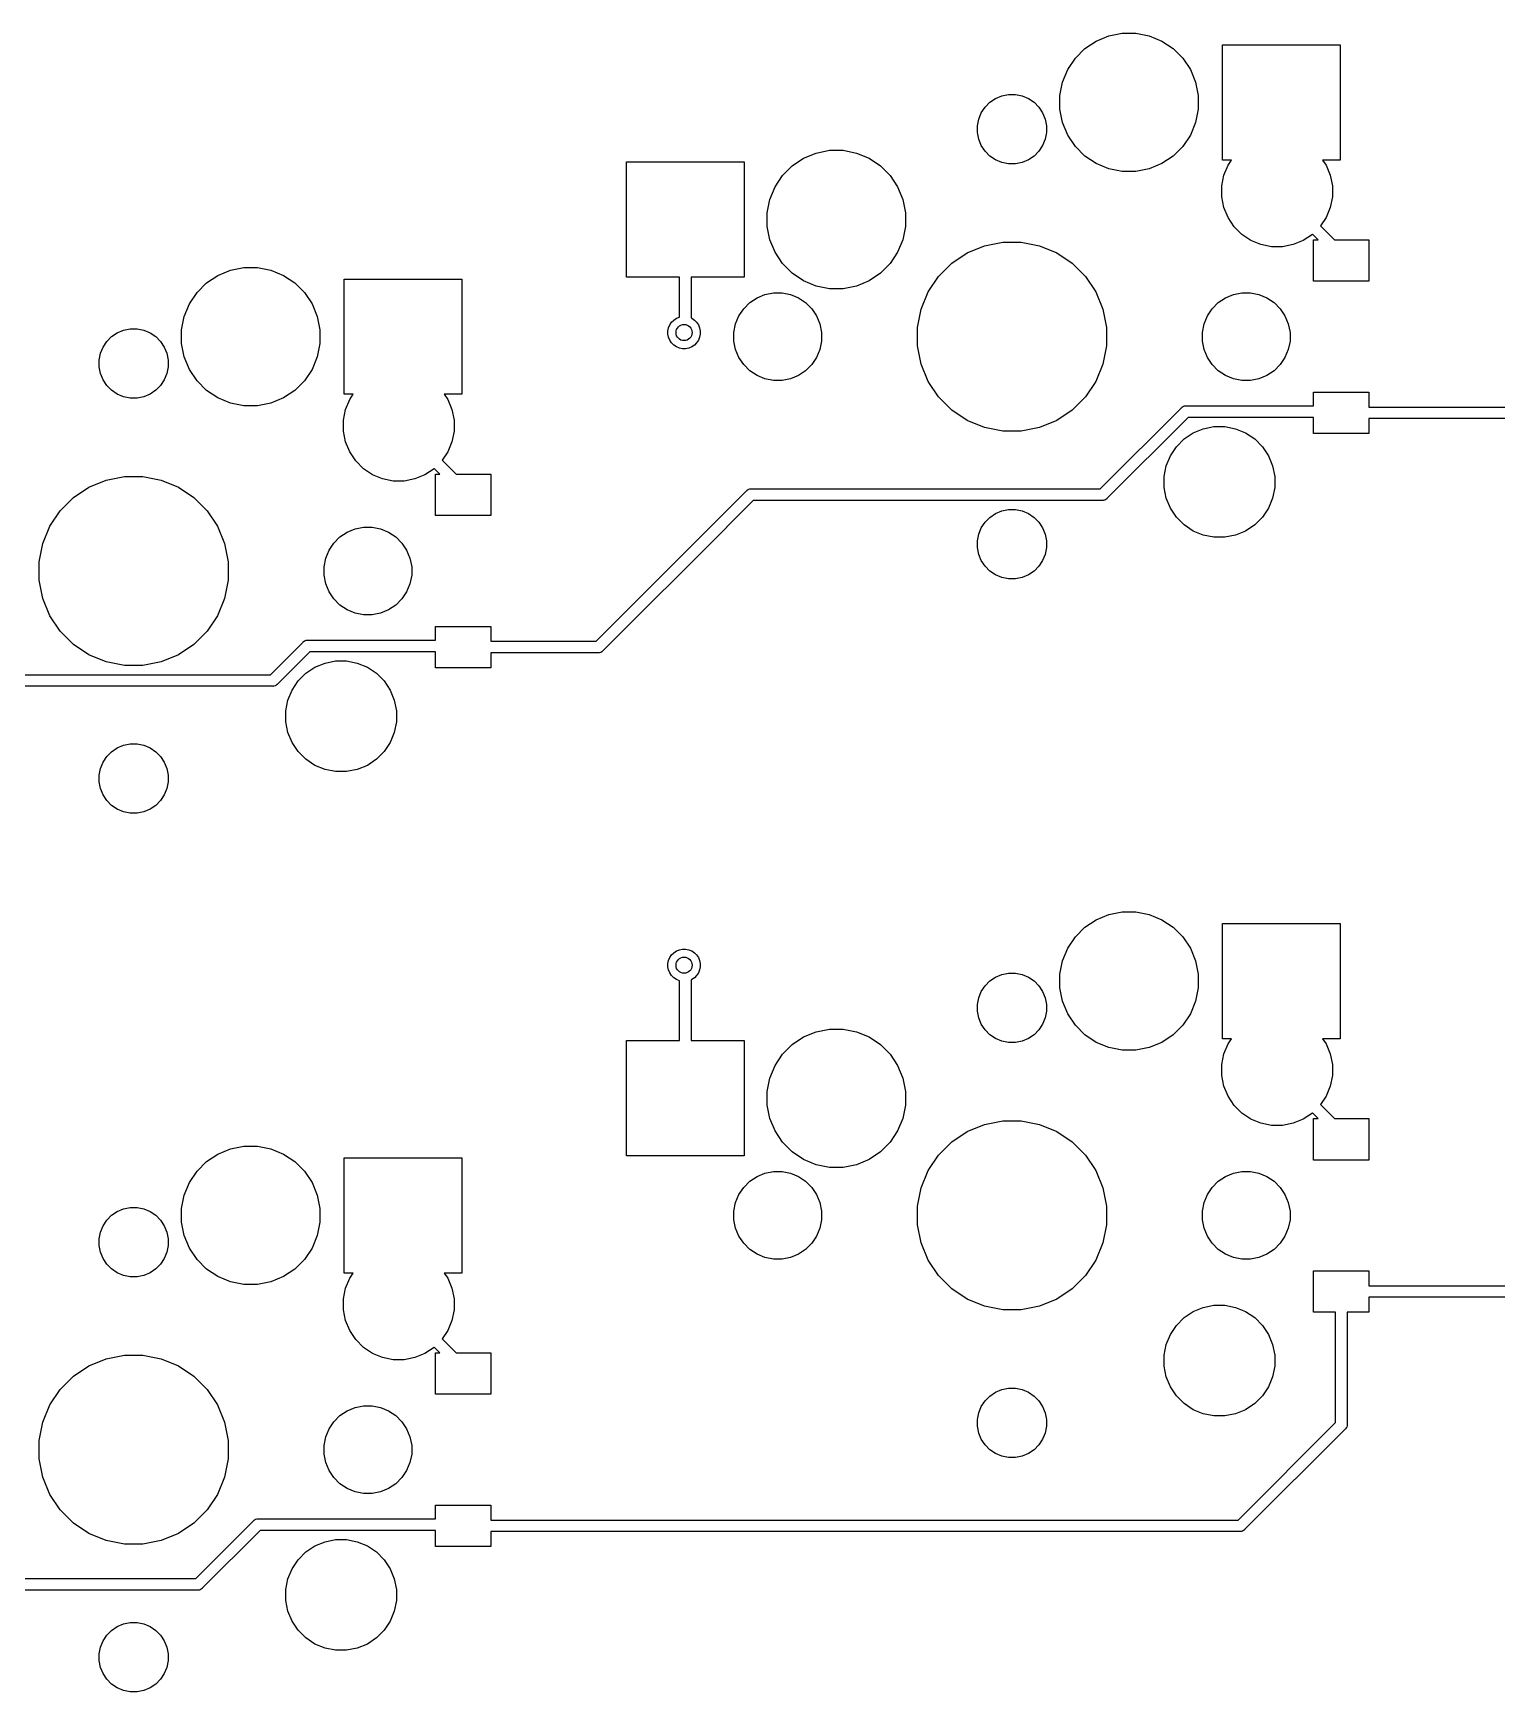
# Model space of a CAD drawing. Extents: x 70 to 347, y -163 to -55.
# Drawn here: x 235.12 to 266.86, y -152.65 to -116.69 of the extents above; entities that cross this region are included whole.
import ezdxf

# ---------------------------------------------------------------- set-up
doc = ezdxf.new("R2010")
doc.units = 0
doc.layers.add('BLACK', color=7, linetype='CONTINUOUS')

msp = doc.modelspace()

# ---------------------------------------------------------------- linework, layer by layer
at = {"layer": 'BLACK', "linetype": 'CONTINUOUS'}
for p, q in [((257.93, -117.021), (258.176, -116.857)), ((258.176, -116.857), (258.449, -116.744)), ((258.449, -116.744), (258.739, -116.686)), ((258.739, -116.686), (259.034, -116.686)), ((259.034, -116.686), (259.324, -116.744)), ((259.324, -116.744), (259.597, -116.857)), ((259.597, -116.857), (259.843, -117.021)), ((257.721, -117.23), (257.93, -117.021)), ((259.843, -117.021), (260.052, -117.23)), ((260.914, -119.436), (260.914, -116.936)), ((260.914, -116.936), (263.464, -116.936)), ((263.464, -116.936), (263.464, -119.436)), ((257.444, -117.749), (257.557, -117.476)), ((257.557, -117.476), (257.721, -117.23)), ((260.052, -117.23), (260.216, -117.476)), ((260.216, -117.476), (260.329, -117.749)), ((257.387, -118.038), (257.444, -117.749)), ((260.329, -117.749), (260.387, -118.038)), ((255.682, -118.411), (255.764, -118.288)), ((255.764, -118.288), (255.868, -118.184)), ((255.868, -118.184), (255.991, -118.102)), ((255.991, -118.102), (256.128, -118.045)), ((256.128, -118.045), (256.273, -118.016)), ((256.273, -118.016), (256.42, -118.016)), ((256.42, -118.016), (256.565, -118.045)), ((256.565, -118.045), (256.702, -118.102)), ((256.702, -118.102), (256.825, -118.184)), ((256.825, -118.184), (256.929, -118.288)), ((256.929, -118.288), (257.011, -118.411)), ((257.387, -118.334), (257.387, -118.038)), ((260.387, -118.038), (260.387, -118.334)), ((255.597, -118.692), (255.625, -118.547)), ((255.625, -118.547), (255.682, -118.411)), ((257.011, -118.411), (257.068, -118.547)), ((257.068, -118.547), (257.097, -118.692)), ((257.444, -118.624), (257.387, -118.334)), ((257.557, -118.897), (257.444, -118.624)), ((260.329, -118.624), (260.216, -118.897)), ((260.387, -118.334), (260.329, -118.624)), ((255.597, -118.84), (255.597, -118.692)), ((255.625, -118.985), (255.597, -118.84)), ((255.682, -119.121), (255.625, -118.985)), ((257.068, -118.985), (257.011, -119.121)), ((257.097, -118.84), (257.068, -118.985)), ((257.097, -118.692), (257.097, -118.84)), ((257.721, -119.142), (257.557, -118.897)), ((260.216, -118.897), (260.052, -119.142)), ((251.826, -119.397), (252.099, -119.284)), ((252.099, -119.284), (252.389, -119.226)), ((252.389, -119.226), (252.684, -119.226)), ((252.684, -119.226), (252.974, -119.284)), ((252.974, -119.284), (253.247, -119.397)), ((255.764, -119.244), (255.682, -119.121)), ((255.868, -119.349), (255.764, -119.244)), ((255.991, -119.431), (255.868, -119.349)), ((256.825, -119.349), (256.702, -119.431)), ((256.929, -119.244), (256.825, -119.349)), ((257.011, -119.121), (256.929, -119.244)), ((257.93, -119.351), (257.721, -119.142)), ((258.176, -119.515), (257.93, -119.351)), ((259.843, -119.351), (259.597, -119.515)), ((260.052, -119.142), (259.843, -119.351)), ((247.987, -121.976), (247.987, -119.476)), ((247.987, -119.476), (250.537, -119.476)), ((250.537, -119.476), (250.537, -121.976)), ((251.371, -119.77), (251.58, -119.561)), ((251.58, -119.561), (251.826, -119.397)), ((253.247, -119.397), (253.493, -119.561)), ((253.493, -119.561), (253.702, -119.77)), ((256.128, -119.487), (255.991, -119.431)), ((256.273, -119.516), (256.128, -119.487)), ((256.42, -119.516), (256.273, -119.516)), ((256.565, -119.487), (256.42, -119.516)), ((256.702, -119.431), (256.565, -119.487)), ((258.449, -119.629), (258.176, -119.515)), ((258.739, -119.686), (258.449, -119.629)), ((259.034, -119.686), (258.739, -119.686)), ((259.324, -119.629), (259.034, -119.686)), ((259.597, -119.515), (259.324, -119.629)), ((261.108, -119.436), (260.914, -119.436)), ((260.943, -119.766), (261.033, -119.548)), ((261.033, -119.548), (261.108, -119.436)), ((263.464, -119.436), (263.085, -119.436)), ((263.085, -119.436), (263.16, -119.548)), ((263.16, -119.548), (263.25, -119.766)), ((251.094, -120.289), (251.207, -120.016)), ((251.207, -120.016), (251.371, -119.77)), ((253.702, -119.77), (253.866, -120.016)), ((253.866, -120.016), (253.979, -120.289)), ((260.897, -119.998), (260.943, -119.766)), ((260.897, -120.234), (260.897, -119.998)), ((263.25, -119.766), (263.297, -119.998)), ((263.297, -119.998), (263.297, -120.234)), ((251.037, -120.578), (251.094, -120.289)), ((253.979, -120.289), (254.037, -120.578)), ((260.943, -120.466), (260.897, -120.234)), ((263.297, -120.234), (263.25, -120.466)), ((251.037, -120.874), (251.037, -120.578)), ((254.037, -120.578), (254.037, -120.874)), ((261.033, -120.685), (260.943, -120.466)), ((261.164, -120.881), (261.033, -120.685)), ((263.16, -120.685), (263.04, -120.864)), ((263.25, -120.466), (263.16, -120.685)), ((251.094, -121.164), (251.037, -120.874)), ((251.207, -121.437), (251.094, -121.164)), ((253.979, -121.164), (253.866, -121.437)), ((254.037, -120.874), (253.979, -121.164)), ((261.332, -121.048), (261.164, -120.881)), ((261.528, -121.18), (261.332, -121.048)), ((261.747, -121.27), (261.528, -121.18)), ((262.665, -121.18), (262.447, -121.27)), ((262.862, -121.048), (262.665, -121.18)), ((262.866, -121.044), (262.862, -121.048)), ((262.989, -121.166), (262.866, -121.044)), ((262.89, -122.066), (262.89, -121.166)), ((262.89, -121.166), (262.989, -121.166)), ((263.04, -120.864), (263.342, -121.166)), ((263.342, -121.166), (264.09, -121.166)), ((264.09, -121.166), (264.09, -122.066)), ((251.371, -121.682), (251.207, -121.437)), ((253.866, -121.437), (253.702, -121.682)), ((255.04, -121.674), (255.376, -121.45)), ((255.376, -121.45), (255.749, -121.295)), ((255.749, -121.295), (256.145, -121.216)), ((256.145, -121.216), (256.549, -121.216)), ((256.549, -121.216), (256.945, -121.295)), ((256.945, -121.295), (257.318, -121.45)), ((257.318, -121.45), (257.653, -121.674)), ((261.978, -121.316), (261.747, -121.27)), ((262.215, -121.316), (261.978, -121.316)), ((262.447, -121.27), (262.215, -121.316)), ((239.126, -121.937), (239.399, -121.824)), ((239.399, -121.824), (239.689, -121.766)), ((239.689, -121.766), (239.984, -121.766)), ((239.984, -121.766), (240.274, -121.824)), ((240.274, -121.824), (240.547, -121.937)), ((251.58, -121.891), (251.371, -121.682)), ((251.826, -122.055), (251.58, -121.891)), ((253.493, -121.891), (253.247, -122.055)), ((253.702, -121.682), (253.493, -121.891)), ((254.754, -121.959), (255.04, -121.674)), ((257.653, -121.674), (257.939, -121.959)), ((238.671, -122.31), (238.88, -122.101)), ((238.88, -122.101), (239.126, -121.937)), ((240.547, -121.937), (240.793, -122.101)), ((240.793, -122.101), (241.002, -122.31)), ((241.864, -124.516), (241.864, -122.016)), ((241.864, -122.016), (244.414, -122.016)), ((244.414, -122.016), (244.414, -124.516)), ((249.137, -121.976), (247.987, -121.976)), ((249.137, -122.84), (249.137, -121.976)), ((250.537, -121.976), (249.387, -121.976)), ((249.387, -121.976), (249.387, -122.861)), ((252.099, -122.169), (251.826, -122.055)), ((252.389, -122.226), (252.099, -122.169)), ((252.684, -122.226), (252.389, -122.226)), ((252.974, -122.169), (252.684, -122.226)), ((253.247, -122.055), (252.974, -122.169)), ((254.53, -122.295), (254.754, -121.959)), ((257.939, -121.959), (258.163, -122.295)), ((264.09, -122.066), (262.89, -122.066)), ((238.394, -122.829), (238.507, -122.556)), ((238.507, -122.556), (238.671, -122.31)), ((241.002, -122.31), (241.166, -122.556)), ((241.166, -122.556), (241.279, -122.829)), ((250.529, -122.661), (250.661, -122.528)), ((250.661, -122.528), (250.817, -122.424)), ((250.817, -122.424), (250.989, -122.353)), ((250.989, -122.353), (251.173, -122.316)), ((251.173, -122.316), (251.36, -122.316)), ((251.36, -122.316), (251.544, -122.353)), ((251.544, -122.353), (251.717, -122.424)), ((251.717, -122.424), (251.872, -122.528)), ((251.872, -122.528), (252.005, -122.661)), ((254.375, -122.668), (254.53, -122.295)), ((258.163, -122.295), (258.318, -122.668)), ((260.689, -122.661), (260.821, -122.528)), ((260.821, -122.528), (260.977, -122.424)), ((260.977, -122.424), (261.149, -122.353)), ((261.149, -122.353), (261.333, -122.316)), ((261.333, -122.316), (261.52, -122.316)), ((261.52, -122.316), (261.704, -122.353)), ((261.704, -122.353), (261.877, -122.424)), ((261.877, -122.424), (262.032, -122.528)), ((262.032, -122.528), (262.165, -122.661)), ((238.337, -123.118), (238.394, -122.829)), ((241.279, -122.829), (241.337, -123.118)), ((248.924, -123.012), (248.963, -122.954)), ((248.963, -122.954), (249.011, -122.905)), ((249.011, -122.905), (249.069, -122.867)), ((249.069, -122.867), (249.133, -122.841)), ((249.133, -122.841), (249.137, -122.84)), ((249.387, -122.861), (249.4, -122.867)), ((249.4, -122.867), (249.458, -122.905)), ((249.458, -122.905), (249.506, -122.954)), ((249.506, -122.954), (249.545, -123.012)), ((250.353, -122.989), (250.425, -122.816)), ((250.425, -122.816), (250.529, -122.661)), ((252.005, -122.661), (252.108, -122.816)), ((252.108, -122.816), (252.18, -122.989)), ((254.297, -123.064), (254.375, -122.668)), ((258.318, -122.668), (258.397, -123.064)), ((260.513, -122.989), (260.585, -122.816)), ((260.585, -122.816), (260.689, -122.661)), ((262.165, -122.661), (262.268, -122.816)), ((262.268, -122.816), (262.34, -122.989)), ((236.714, -123.368), (236.818, -123.264)), ((236.818, -123.264), (236.941, -123.182)), ((236.941, -123.182), (237.078, -123.125)), ((237.078, -123.125), (237.223, -123.096)), ((237.223, -123.096), (237.37, -123.096)), ((237.37, -123.096), (237.515, -123.125)), ((237.515, -123.125), (237.652, -123.182)), ((237.652, -123.182), (237.775, -123.264)), ((237.775, -123.264), (237.879, -123.368)), ((238.337, -123.414), (238.337, -123.118)), ((241.337, -123.118), (241.337, -123.414)), ((248.885, -123.143), (248.898, -123.075)), ((248.885, -123.212), (248.885, -123.143)), ((248.898, -123.279), (248.885, -123.212)), ((248.898, -123.075), (248.924, -123.012)), ((248.924, -123.343), (248.898, -123.279)), ((249.545, -123.012), (249.571, -123.075)), ((249.571, -123.279), (249.545, -123.343)), ((249.571, -123.075), (249.585, -123.143)), ((249.585, -123.212), (249.571, -123.279)), ((249.585, -123.143), (249.585, -123.212)), ((250.317, -123.173), (250.353, -122.989)), ((250.317, -123.36), (250.317, -123.173)), ((252.18, -122.989), (252.217, -123.173)), ((252.217, -123.173), (252.217, -123.36)), ((254.297, -123.468), (254.297, -123.064)), ((258.397, -123.064), (258.397, -123.468)), ((260.477, -123.173), (260.513, -122.989)), ((260.477, -123.36), (260.477, -123.173)), ((262.34, -122.989), (262.377, -123.173)), ((262.377, -123.173), (262.377, -123.36)), ((236.547, -123.772), (236.575, -123.627)), ((236.575, -123.627), (236.632, -123.491)), ((236.632, -123.491), (236.714, -123.368)), ((237.879, -123.368), (237.961, -123.491)), ((237.961, -123.491), (238.018, -123.627)), ((238.018, -123.627), (238.047, -123.772)), ((238.394, -123.704), (238.337, -123.414)), ((241.337, -123.414), (241.279, -123.704)), ((248.963, -123.4), (248.924, -123.343)), ((249.011, -123.449), (248.963, -123.4)), ((249.069, -123.487), (249.011, -123.449)), ((249.133, -123.514), (249.069, -123.487)), ((249.2, -123.527), (249.133, -123.514)), ((249.269, -123.527), (249.2, -123.527)), ((249.337, -123.514), (249.269, -123.527)), ((249.4, -123.487), (249.337, -123.514)), ((249.458, -123.449), (249.4, -123.487)), ((249.506, -123.4), (249.458, -123.449)), ((249.545, -123.343), (249.506, -123.4)), ((250.353, -123.543), (250.317, -123.36)), ((250.425, -123.716), (250.353, -123.543)), ((252.18, -123.543), (252.108, -123.716)), ((252.217, -123.36), (252.18, -123.543)), ((254.375, -123.864), (254.297, -123.468)), ((258.397, -123.468), (258.318, -123.864)), ((260.513, -123.543), (260.477, -123.36)), ((260.585, -123.716), (260.513, -123.543)), ((262.34, -123.543), (262.268, -123.716)), ((262.377, -123.36), (262.34, -123.543)), ((236.547, -123.92), (236.547, -123.772)), ((236.575, -124.065), (236.547, -123.92)), ((238.047, -123.92), (238.018, -124.065)), ((238.047, -123.772), (238.047, -123.92)), ((238.507, -123.977), (238.394, -123.704)), ((238.671, -124.222), (238.507, -123.977)), ((241.166, -123.977), (241.002, -124.222)), ((241.279, -123.704), (241.166, -123.977)), ((250.529, -123.872), (250.425, -123.716)), ((250.661, -124.004), (250.529, -123.872)), ((250.817, -124.108), (250.661, -124.004)), ((251.872, -124.004), (251.717, -124.108)), ((252.005, -123.872), (251.872, -124.004)), ((252.108, -123.716), (252.005, -123.872)), ((254.53, -124.237), (254.375, -123.864)), ((258.318, -123.864), (258.163, -124.237)), ((260.689, -123.872), (260.585, -123.716)), ((260.821, -124.004), (260.689, -123.872)), ((260.977, -124.108), (260.821, -124.004)), ((262.032, -124.004), (261.877, -124.108)), ((262.165, -123.872), (262.032, -124.004)), ((262.268, -123.716), (262.165, -123.872)), ((236.632, -124.201), (236.575, -124.065)), ((236.714, -124.324), (236.632, -124.201)), ((236.818, -124.429), (236.714, -124.324)), ((237.879, -124.324), (237.775, -124.429)), ((237.961, -124.201), (237.879, -124.324)), ((238.018, -124.065), (237.961, -124.201)), ((238.88, -124.431), (238.671, -124.222)), ((241.002, -124.222), (240.793, -124.431)), ((250.989, -124.18), (250.817, -124.108)), ((251.173, -124.216), (250.989, -124.18)), ((251.36, -124.216), (251.173, -124.216)), ((251.544, -124.18), (251.36, -124.216)), ((251.717, -124.108), (251.544, -124.18)), ((254.754, -124.573), (254.53, -124.237)), ((258.163, -124.237), (257.939, -124.573)), ((261.149, -124.18), (260.977, -124.108)), ((261.333, -124.216), (261.149, -124.18)), ((261.52, -124.216), (261.333, -124.216)), ((261.704, -124.18), (261.52, -124.216)), ((261.877, -124.108), (261.704, -124.18)), ((236.941, -124.511), (236.818, -124.429)), ((237.078, -124.567), (236.941, -124.511)), ((237.223, -124.596), (237.078, -124.567)), ((237.37, -124.596), (237.223, -124.596)), ((237.515, -124.567), (237.37, -124.596)), ((237.652, -124.511), (237.515, -124.567)), ((237.775, -124.429), (237.652, -124.511)), ((239.126, -124.595), (238.88, -124.431)), ((239.399, -124.709), (239.126, -124.595)), ((239.689, -124.766), (239.399, -124.709)), ((239.984, -124.766), (239.689, -124.766)), ((240.274, -124.709), (239.984, -124.766)), ((240.547, -124.595), (240.274, -124.709)), ((240.793, -124.431), (240.547, -124.595)), ((242.058, -124.516), (241.864, -124.516)), ((241.893, -124.846), (241.983, -124.628)), ((241.983, -124.628), (242.058, -124.516)), ((244.414, -124.516), (244.035, -124.516)), ((244.035, -124.516), (244.11, -124.628)), ((244.11, -124.628), (244.2, -124.846)), ((255.04, -124.859), (254.754, -124.573)), ((257.939, -124.573), (257.653, -124.859)), ((260.045, -124.787), (260.067, -124.775)), ((260.067, -124.775), (260.09, -124.768)), ((260.09, -124.768), (260.108, -124.766)), ((260.108, -124.766), (260.108, -124.766)), ((260.108, -124.766), (260.115, -124.766)), ((260.115, -124.766), (260.121, -124.766)), ((260.121, -124.766), (262.89, -124.766)), ((262.89, -124.766), (262.89, -124.466)), ((262.89, -124.466), (264.09, -124.466)), ((264.09, -124.466), (264.09, -124.791)), ((241.847, -125.078), (241.893, -124.846)), ((241.847, -125.314), (241.847, -125.078)), ((244.2, -124.846), (244.247, -125.078)), ((244.247, -125.078), (244.247, -125.314)), ((255.376, -125.083), (255.04, -124.859)), ((255.749, -125.237), (255.376, -125.083)), ((257.318, -125.083), (256.945, -125.237)), ((257.653, -124.859), (257.318, -125.083)), ((258.263, -126.566), (260.022, -124.807)), ((260.166, -125.016), (258.407, -126.775)), ((260.022, -124.807), (260.026, -124.802)), ((260.026, -124.802), (260.031, -124.798)), ((260.031, -124.798), (260.042, -124.789)), ((260.031, -124.798), (260.031, -124.798)), ((260.042, -124.789), (260.045, -124.787)), ((262.89, -125.016), (260.166, -125.016)), ((262.89, -125.366), (262.89, -125.016)), ((264.09, -124.791), (273.441, -124.791)), ((273.486, -125.041), (264.09, -125.041)), ((264.09, -125.041), (264.09, -125.366)), ((241.893, -125.546), (241.847, -125.314)), ((244.247, -125.314), (244.2, -125.546)), ((256.145, -125.316), (255.749, -125.237)), ((256.549, -125.316), (256.145, -125.316)), ((256.945, -125.237), (256.549, -125.316)), ((259.914, -125.651), (260.082, -125.484)), ((260.082, -125.484), (260.278, -125.353)), ((260.278, -125.353), (260.497, -125.262)), ((260.497, -125.262), (260.728, -125.216)), ((260.728, -125.216), (260.965, -125.216)), ((260.965, -125.216), (261.197, -125.262)), ((261.197, -125.262), (261.415, -125.353)), ((261.415, -125.353), (261.612, -125.484)), ((261.612, -125.484), (261.779, -125.651)), ((264.09, -125.366), (262.89, -125.366)), ((241.983, -125.765), (241.893, -125.546)), ((242.114, -125.961), (241.983, -125.765)), ((244.11, -125.765), (243.99, -125.944)), ((244.2, -125.546), (244.11, -125.765)), ((259.693, -126.066), (259.783, -125.848)), ((259.783, -125.848), (259.914, -125.651)), ((261.779, -125.651), (261.91, -125.848)), ((261.91, -125.848), (262, -126.066)), ((242.282, -126.128), (242.114, -125.961)), ((242.478, -126.26), (242.282, -126.128)), ((243.812, -126.128), (243.615, -126.26)), ((243.816, -126.124), (243.812, -126.128)), ((243.939, -126.246), (243.816, -126.124)), ((243.99, -125.944), (244.292, -126.246)), ((259.647, -126.298), (259.693, -126.066)), ((262, -126.066), (262.047, -126.298)), ((235.99, -126.754), (236.326, -126.53)), ((236.326, -126.53), (236.699, -126.375)), ((236.699, -126.375), (237.095, -126.296)), ((237.095, -126.296), (237.499, -126.296)), ((237.499, -126.296), (237.895, -126.375)), ((237.895, -126.375), (238.268, -126.53)), ((238.268, -126.53), (238.603, -126.754)), ((242.697, -126.35), (242.478, -126.26)), ((242.928, -126.396), (242.697, -126.35)), ((243.165, -126.396), (242.928, -126.396)), ((243.397, -126.35), (243.165, -126.396)), ((243.615, -126.26), (243.397, -126.35)), ((243.84, -127.146), (243.84, -126.246)), ((243.84, -126.246), (243.939, -126.246)), ((244.292, -126.246), (245.04, -126.246)), ((245.04, -126.246), (245.04, -127.146)), ((250.614, -126.587), (250.636, -126.575)), ((250.636, -126.575), (250.659, -126.568)), ((250.659, -126.568), (250.678, -126.566)), ((250.678, -126.566), (250.678, -126.566)), ((250.678, -126.566), (250.684, -126.566)), ((250.684, -126.566), (250.69, -126.566)), ((250.69, -126.566), (258.263, -126.566)), ((259.647, -126.534), (259.647, -126.298)), ((259.693, -126.766), (259.647, -126.534)), ((262.047, -126.534), (262, -126.766)), ((262.047, -126.298), (262.047, -126.534)), ((235.704, -127.039), (235.99, -126.754)), ((238.603, -126.754), (238.889, -127.039)), ((249.976, -127.223), (250.591, -126.607)), ((250.736, -126.816), (250.152, -127.399)), ((250.591, -126.607), (250.595, -126.602)), ((250.595, -126.602), (250.6, -126.598)), ((250.6, -126.598), (250.614, -126.587)), ((250.6, -126.598), (250.6, -126.598)), ((250.614, -126.587), (250.614, -126.587)), ((250.614, -126.587), (250.614, -126.587)), ((258.308, -126.816), (250.736, -126.816)), ((258.315, -126.817), (258.308, -126.816)), ((258.321, -126.816), (258.315, -126.817)), ((258.339, -126.814), (258.321, -126.816)), ((258.321, -126.816), (258.321, -126.816)), ((258.363, -126.807), (258.339, -126.814)), ((258.384, -126.796), (258.363, -126.807)), ((258.403, -126.78), (258.384, -126.796)), ((258.407, -126.775), (258.403, -126.78)), ((259.783, -126.985), (259.693, -126.766)), ((262, -126.766), (261.91, -126.985)), ((235.48, -127.375), (235.704, -127.039)), ((238.889, -127.039), (239.113, -127.375)), ((245.04, -127.146), (243.84, -127.146)), ((247.327, -129.871), (249.976, -127.223)), ((249.976, -127.223), (249.976, -127.223)), ((255.682, -127.411), (255.764, -127.288)), ((255.764, -127.288), (255.868, -127.184)), ((255.868, -127.184), (255.991, -127.102)), ((255.991, -127.102), (256.128, -127.045)), ((256.128, -127.045), (256.273, -127.016)), ((256.273, -127.016), (256.42, -127.016)), ((256.42, -127.016), (256.565, -127.045)), ((256.565, -127.045), (256.702, -127.102)), ((256.702, -127.102), (256.825, -127.184)), ((256.825, -127.184), (256.929, -127.288)), ((256.929, -127.288), (257.011, -127.411)), ((259.914, -127.181), (259.783, -126.985)), ((260.082, -127.348), (259.914, -127.181)), ((261.779, -127.181), (261.612, -127.348)), ((261.91, -126.985), (261.779, -127.181)), ((235.325, -127.748), (235.48, -127.375)), ((239.113, -127.375), (239.268, -127.748)), ((241.639, -127.741), (241.771, -127.608)), ((241.771, -127.608), (241.927, -127.504)), ((241.927, -127.504), (242.099, -127.433)), ((242.099, -127.433), (242.283, -127.396)), ((242.283, -127.396), (242.47, -127.396)), ((242.47, -127.396), (242.654, -127.433)), ((242.654, -127.433), (242.827, -127.504)), ((242.827, -127.504), (242.982, -127.608)), ((242.982, -127.608), (243.115, -127.741)), ((250.152, -127.4), (247.472, -130.08)), ((250.152, -127.399), (250.152, -127.4)), ((255.597, -127.692), (255.625, -127.547)), ((255.625, -127.547), (255.682, -127.411)), ((257.011, -127.411), (257.068, -127.547)), ((257.068, -127.547), (257.097, -127.692)), ((260.278, -127.48), (260.082, -127.348)), ((260.497, -127.57), (260.278, -127.48)), ((260.728, -127.616), (260.497, -127.57)), ((260.965, -127.616), (260.728, -127.616)), ((261.197, -127.57), (260.965, -127.616)), ((261.415, -127.48), (261.197, -127.57)), ((261.612, -127.348), (261.415, -127.48)), ((235.247, -128.144), (235.325, -127.748)), ((239.268, -127.748), (239.347, -128.144)), ((241.463, -128.069), (241.535, -127.896)), ((241.535, -127.896), (241.639, -127.741)), ((243.115, -127.741), (243.218, -127.896)), ((243.218, -127.896), (243.29, -128.069)), ((255.597, -127.84), (255.597, -127.692)), ((255.625, -127.985), (255.597, -127.84)), ((255.682, -128.121), (255.625, -127.985)), ((257.068, -127.985), (257.011, -128.121)), ((257.097, -127.84), (257.068, -127.985)), ((257.097, -127.692), (257.097, -127.84)), ((235.247, -128.548), (235.247, -128.144)), ((239.347, -128.144), (239.347, -128.548)), ((241.427, -128.253), (241.463, -128.069)), ((241.427, -128.44), (241.427, -128.253)), ((243.29, -128.069), (243.327, -128.253)), ((243.327, -128.253), (243.327, -128.44)), ((255.764, -128.244), (255.682, -128.121)), ((255.868, -128.349), (255.764, -128.244)), ((255.991, -128.431), (255.868, -128.349)), ((256.825, -128.349), (256.702, -128.431)), ((256.929, -128.244), (256.825, -128.349)), ((257.011, -128.121), (256.929, -128.244)), ((235.325, -128.944), (235.247, -128.548)), ((239.347, -128.548), (239.268, -128.944)), ((241.463, -128.623), (241.427, -128.44)), ((241.535, -128.796), (241.463, -128.623)), ((243.29, -128.623), (243.218, -128.796)), ((243.327, -128.44), (243.29, -128.623)), ((256.128, -128.487), (255.991, -128.431)), ((256.273, -128.516), (256.128, -128.487)), ((256.42, -128.516), (256.273, -128.516)), ((256.565, -128.487), (256.42, -128.516)), ((256.702, -128.431), (256.565, -128.487)), ((235.48, -129.317), (235.325, -128.944)), ((239.268, -128.944), (239.113, -129.317)), ((241.639, -128.952), (241.535, -128.796)), ((241.771, -129.084), (241.639, -128.952)), ((241.927, -129.188), (241.771, -129.084)), ((242.982, -129.084), (242.827, -129.188)), ((243.115, -128.952), (242.982, -129.084)), ((243.218, -128.796), (243.115, -128.952)), ((235.704, -129.653), (235.48, -129.317)), ((239.113, -129.317), (238.889, -129.653)), ((242.099, -129.26), (241.927, -129.188)), ((242.283, -129.296), (242.099, -129.26)), ((242.47, -129.296), (242.283, -129.296)), ((242.654, -129.26), (242.47, -129.296)), ((242.827, -129.188), (242.654, -129.26)), ((235.99, -129.939), (235.704, -129.653)), ((238.889, -129.653), (238.603, -129.939)), ((243.84, -129.846), (243.84, -129.546)), ((243.84, -129.546), (245.04, -129.546)), ((245.04, -129.546), (245.04, -129.871)), ((236.326, -130.163), (235.99, -129.939)), ((236.699, -130.317), (236.326, -130.163)), ((238.268, -130.163), (237.895, -130.317)), ((238.603, -129.939), (238.268, -130.163)), ((240.263, -130.596), (240.972, -129.887)), ((241.116, -130.096), (240.407, -130.805)), ((240.972, -129.887), (240.976, -129.882)), ((240.976, -129.882), (240.981, -129.878)), ((240.981, -129.878), (240.995, -129.867)), ((240.995, -129.867), (241.017, -129.855)), ((241.017, -129.855), (241.04, -129.848)), ((241.04, -129.848), (241.058, -129.846)), ((241.058, -129.846), (241.058, -129.846)), ((241.058, -129.846), (241.065, -129.846)), ((241.065, -129.846), (241.071, -129.846)), ((241.071, -129.846), (243.84, -129.846)), ((243.84, -130.096), (241.116, -130.096)), ((243.84, -130.446), (243.84, -130.096)), ((245.04, -129.871), (247.327, -129.871)), ((247.373, -130.121), (245.04, -130.121)), ((245.04, -130.121), (245.04, -130.446)), ((247.379, -130.122), (247.373, -130.121)), ((247.385, -130.121), (247.379, -130.122)), ((247.403, -130.119), (247.385, -130.121)), ((247.385, -130.121), (247.385, -130.121)), ((247.427, -130.112), (247.403, -130.119)), ((247.449, -130.101), (247.427, -130.112)), ((247.468, -130.085), (247.449, -130.101)), ((247.472, -130.08), (247.468, -130.085)), ((237.095, -130.396), (236.699, -130.317)), ((237.499, -130.396), (237.095, -130.396)), ((237.895, -130.317), (237.499, -130.396)), ((241.032, -130.564), (241.228, -130.433)), ((241.228, -130.433), (241.447, -130.342)), ((241.447, -130.342), (241.678, -130.296)), ((241.678, -130.296), (241.915, -130.296)), ((241.915, -130.296), (242.147, -130.342)), ((242.147, -130.342), (242.365, -130.433)), ((242.365, -130.433), (242.562, -130.564)), ((245.04, -130.446), (243.84, -130.446)), ((240.308, -130.846), (229.518, -130.846)), ((229.563, -130.596), (240.263, -130.596)), ((240.315, -130.847), (240.308, -130.846)), ((240.321, -130.846), (240.315, -130.847)), ((240.339, -130.844), (240.321, -130.846)), ((240.321, -130.846), (240.321, -130.846)), ((240.363, -130.837), (240.339, -130.844)), ((240.384, -130.826), (240.363, -130.837)), ((240.403, -130.81), (240.384, -130.826)), ((240.407, -130.805), (240.403, -130.81)), ((240.733, -130.928), (240.864, -130.731)), ((240.864, -130.731), (241.032, -130.564)), ((242.562, -130.564), (242.729, -130.731)), ((242.729, -130.731), (242.86, -130.928)), ((240.597, -131.378), (240.643, -131.146)), ((240.643, -131.146), (240.733, -130.928)), ((242.86, -130.928), (242.95, -131.146)), ((242.95, -131.146), (242.997, -131.378)), ((240.597, -131.614), (240.597, -131.378)), ((242.997, -131.378), (242.997, -131.614)), ((240.643, -131.846), (240.597, -131.614)), ((240.733, -132.065), (240.643, -131.846)), ((242.95, -131.846), (242.86, -132.065)), ((242.997, -131.614), (242.95, -131.846)), ((236.714, -132.368), (236.818, -132.264)), ((236.818, -132.264), (236.941, -132.182)), ((236.941, -132.182), (237.078, -132.125)), ((237.078, -132.125), (237.223, -132.096)), ((237.223, -132.096), (237.37, -132.096)), ((237.37, -132.096), (237.515, -132.125)), ((237.515, -132.125), (237.652, -132.182)), ((237.652, -132.182), (237.775, -132.264)), ((237.775, -132.264), (237.879, -132.368)), ((240.864, -132.261), (240.733, -132.065)), ((241.032, -132.428), (240.864, -132.261)), ((242.729, -132.261), (242.562, -132.428)), ((242.86, -132.065), (242.729, -132.261)), ((236.547, -132.772), (236.575, -132.627)), ((236.575, -132.627), (236.632, -132.491)), ((236.632, -132.491), (236.714, -132.368)), ((237.879, -132.368), (237.961, -132.491)), ((237.961, -132.491), (238.018, -132.627)), ((238.018, -132.627), (238.047, -132.772)), ((241.228, -132.56), (241.032, -132.428)), ((241.447, -132.65), (241.228, -132.56)), ((241.678, -132.696), (241.447, -132.65)), ((242.147, -132.65), (241.915, -132.696)), ((242.365, -132.56), (242.147, -132.65)), ((242.562, -132.428), (242.365, -132.56)), ((236.547, -132.92), (236.547, -132.772)), ((236.575, -133.065), (236.547, -132.92)), ((238.047, -132.92), (238.018, -133.065)), ((238.047, -132.772), (238.047, -132.92)), ((241.915, -132.696), (241.678, -132.696)), ((236.632, -133.201), (236.575, -133.065)), ((236.714, -133.324), (236.632, -133.201)), ((236.818, -133.429), (236.714, -133.324)), ((237.879, -133.324), (237.775, -133.429)), ((237.961, -133.201), (237.879, -133.324)), ((238.018, -133.065), (237.961, -133.201)), ((236.941, -133.511), (236.818, -133.429)), ((237.078, -133.567), (236.941, -133.511)), ((237.223, -133.596), (237.078, -133.567)), ((237.37, -133.596), (237.223, -133.596)), ((237.515, -133.567), (237.37, -133.596)), ((237.652, -133.511), (237.515, -133.567)), ((237.775, -133.429), (237.652, -133.511)), ((257.93, -136.071), (258.176, -135.907)), ((258.176, -135.907), (258.449, -135.794)), ((258.449, -135.794), (258.739, -135.736)), ((258.739, -135.736), (259.034, -135.736)), ((259.034, -135.736), (259.324, -135.794)), ((259.324, -135.794), (259.597, -135.907)), ((259.597, -135.907), (259.843, -136.071)), ((257.557, -136.526), (257.721, -136.28)), ((257.721, -136.28), (257.93, -136.071)), ((259.843, -136.071), (260.052, -136.28)), ((260.052, -136.28), (260.216, -136.526)), ((260.914, -138.486), (260.914, -135.986)), ((260.914, -135.986), (263.464, -135.986)), ((263.464, -135.986), (263.464, -138.486)), ((248.963, -136.67), (249.011, -136.621)), ((249.011, -136.621), (249.069, -136.583)), ((249.069, -136.583), (249.133, -136.557)), ((249.133, -136.557), (249.2, -136.543)), ((249.2, -136.543), (249.269, -136.543)), ((249.269, -136.543), (249.337, -136.557)), ((249.337, -136.557), (249.4, -136.583)), ((249.4, -136.583), (249.458, -136.621)), ((249.458, -136.621), (249.506, -136.67)), ((257.444, -136.799), (257.557, -136.526)), ((260.216, -136.526), (260.329, -136.799)), ((248.885, -136.859), (248.898, -136.791)), ((248.885, -136.928), (248.885, -136.859)), ((248.898, -136.995), (248.885, -136.928)), ((248.898, -136.791), (248.924, -136.728)), ((248.924, -137.059), (248.898, -136.995)), ((248.924, -136.728), (248.963, -136.67)), ((249.506, -136.67), (249.545, -136.728)), ((249.545, -136.728), (249.571, -136.791)), ((249.571, -136.995), (249.545, -137.059)), ((249.571, -136.791), (249.585, -136.859)), ((249.585, -136.928), (249.571, -136.995)), ((249.585, -136.859), (249.585, -136.928)), ((257.387, -137.088), (257.444, -136.799)), ((260.329, -136.799), (260.387, -137.088)), ((248.963, -137.116), (248.924, -137.059)), ((249.011, -137.165), (248.963, -137.116)), ((249.069, -137.203), (249.011, -137.165)), ((249.133, -137.23), (249.069, -137.203)), ((249.137, -137.231), (249.133, -137.23)), ((249.137, -138.526), (249.137, -137.231)), ((249.4, -137.203), (249.387, -137.209)), ((249.387, -137.209), (249.387, -138.526)), ((249.458, -137.165), (249.4, -137.203)), ((249.506, -137.116), (249.458, -137.165)), ((249.545, -137.059), (249.506, -137.116)), ((255.682, -137.461), (255.764, -137.338)), ((255.764, -137.338), (255.868, -137.234)), ((255.868, -137.234), (255.991, -137.152)), ((255.991, -137.152), (256.128, -137.095)), ((256.128, -137.095), (256.273, -137.066)), ((256.273, -137.066), (256.42, -137.066)), ((256.42, -137.066), (256.565, -137.095)), ((256.565, -137.095), (256.702, -137.152)), ((256.702, -137.152), (256.825, -137.234)), ((256.825, -137.234), (256.929, -137.338)), ((256.929, -137.338), (257.011, -137.461)), ((257.387, -137.384), (257.387, -137.088)), ((260.387, -137.088), (260.387, -137.384)), ((255.597, -137.742), (255.625, -137.597)), ((255.625, -137.597), (255.682, -137.461)), ((257.011, -137.461), (257.068, -137.597)), ((257.068, -137.597), (257.097, -137.742)), ((257.444, -137.674), (257.387, -137.384)), ((257.557, -137.947), (257.444, -137.674)), ((260.329, -137.674), (260.216, -137.947)), ((260.387, -137.384), (260.329, -137.674)), ((255.597, -137.89), (255.597, -137.742)), ((255.625, -138.035), (255.597, -137.89)), ((255.682, -138.171), (255.625, -138.035)), ((257.068, -138.035), (257.011, -138.171)), ((257.097, -137.89), (257.068, -138.035)), ((257.097, -137.742), (257.097, -137.89)), ((257.721, -138.192), (257.557, -137.947)), ((260.216, -137.947), (260.052, -138.192)), ((251.826, -138.447), (252.099, -138.334)), ((252.099, -138.334), (252.389, -138.276)), ((252.389, -138.276), (252.684, -138.276)), ((252.684, -138.276), (252.974, -138.334)), ((252.974, -138.334), (253.247, -138.447)), ((255.764, -138.294), (255.682, -138.171)), ((255.868, -138.399), (255.764, -138.294)), ((255.991, -138.481), (255.868, -138.399)), ((256.825, -138.399), (256.702, -138.481)), ((256.929, -138.294), (256.825, -138.399)), ((257.011, -138.171), (256.929, -138.294)), ((257.93, -138.401), (257.721, -138.192)), ((258.176, -138.565), (257.93, -138.401)), ((259.843, -138.401), (259.597, -138.565)), ((260.052, -138.192), (259.843, -138.401)), ((247.987, -141.026), (247.987, -138.526)), ((247.987, -138.526), (249.137, -138.526)), ((249.387, -138.526), (250.537, -138.526)), ((250.537, -138.526), (250.537, -141.026)), ((251.371, -138.82), (251.58, -138.611)), ((251.58, -138.611), (251.826, -138.447)), ((253.247, -138.447), (253.493, -138.611)), ((253.493, -138.611), (253.702, -138.82)), ((256.128, -138.537), (255.991, -138.481)), ((256.273, -138.566), (256.128, -138.537)), ((256.42, -138.566), (256.273, -138.566)), ((256.565, -138.537), (256.42, -138.566)), ((256.702, -138.481), (256.565, -138.537)), ((258.449, -138.679), (258.176, -138.565)), ((258.739, -138.736), (258.449, -138.679)), ((259.034, -138.736), (258.739, -138.736)), ((259.324, -138.679), (259.034, -138.736)), ((259.597, -138.565), (259.324, -138.679)), ((261.108, -138.486), (260.914, -138.486)), ((260.943, -138.816), (261.033, -138.598)), ((261.033, -138.598), (261.108, -138.486)), ((263.464, -138.486), (263.085, -138.486)), ((263.085, -138.486), (263.16, -138.598)), ((263.16, -138.598), (263.25, -138.816)), ((251.094, -139.339), (251.207, -139.066)), ((251.207, -139.066), (251.371, -138.82)), ((253.702, -138.82), (253.866, -139.066)), ((253.866, -139.066), (253.979, -139.339)), ((260.897, -139.048), (260.943, -138.816)), ((260.897, -139.284), (260.897, -139.048)), ((263.25, -138.816), (263.297, -139.048)), ((263.297, -139.048), (263.297, -139.284)), ((251.037, -139.628), (251.094, -139.339)), ((253.979, -139.339), (254.037, -139.628)), ((260.943, -139.516), (260.897, -139.284)), ((261.033, -139.735), (260.943, -139.516)), ((263.25, -139.516), (263.16, -139.735)), ((263.297, -139.284), (263.25, -139.516)), ((251.037, -139.924), (251.037, -139.628)), ((254.037, -139.628), (254.037, -139.924)), ((261.164, -139.931), (261.033, -139.735)), ((263.16, -139.735), (263.04, -139.914)), ((251.094, -140.214), (251.037, -139.924)), ((251.207, -140.487), (251.094, -140.214)), ((253.979, -140.214), (253.866, -140.487)), ((254.037, -139.924), (253.979, -140.214)), ((261.332, -140.098), (261.164, -139.931)), ((261.528, -140.23), (261.332, -140.098)), ((261.747, -140.32), (261.528, -140.23)), ((262.665, -140.23), (262.447, -140.32)), ((262.862, -140.098), (262.665, -140.23)), ((262.866, -140.094), (262.862, -140.098)), ((262.989, -140.216), (262.866, -140.094)), ((262.89, -141.116), (262.89, -140.216)), ((262.89, -140.216), (262.989, -140.216)), ((263.04, -139.914), (263.342, -140.216)), ((263.342, -140.216), (264.09, -140.216)), ((264.09, -140.216), (264.09, -141.116)), ((251.371, -140.732), (251.207, -140.487)), ((253.866, -140.487), (253.702, -140.732)), ((255.04, -140.724), (255.376, -140.5)), ((255.376, -140.5), (255.749, -140.345)), ((255.749, -140.345), (256.145, -140.266)), ((256.145, -140.266), (256.549, -140.266)), ((256.549, -140.266), (256.945, -140.345)), ((256.945, -140.345), (257.318, -140.5)), ((257.318, -140.5), (257.653, -140.724)), ((261.978, -140.366), (261.747, -140.32)), ((262.215, -140.366), (261.978, -140.366)), ((262.447, -140.32), (262.215, -140.366)), ((239.126, -140.987), (239.399, -140.874)), ((239.399, -140.874), (239.689, -140.816)), ((239.689, -140.816), (239.984, -140.816)), ((239.984, -140.816), (240.274, -140.874)), ((240.274, -140.874), (240.547, -140.987)), ((251.58, -140.941), (251.371, -140.732)), ((251.826, -141.105), (251.58, -140.941)), ((253.493, -140.941), (253.247, -141.105)), ((253.702, -140.732), (253.493, -140.941)), ((254.754, -141.009), (255.04, -140.724)), ((257.653, -140.724), (257.939, -141.009)), ((238.671, -141.36), (238.88, -141.151)), ((238.88, -141.151), (239.126, -140.987)), ((240.547, -140.987), (240.793, -141.151)), ((240.793, -141.151), (241.002, -141.36)), ((241.864, -143.566), (241.864, -141.066)), ((241.864, -141.066), (244.414, -141.066)), ((244.414, -141.066), (244.414, -143.566)), ((250.537, -141.026), (247.987, -141.026)), ((252.099, -141.219), (251.826, -141.105)), ((252.389, -141.276), (252.099, -141.219)), ((252.684, -141.276), (252.389, -141.276)), ((252.974, -141.219), (252.684, -141.276)), ((253.247, -141.105), (252.974, -141.219)), ((254.53, -141.345), (254.754, -141.009)), ((257.939, -141.009), (258.163, -141.345)), ((264.09, -141.116), (262.89, -141.116)), ((238.394, -141.879), (238.507, -141.606)), ((238.507, -141.606), (238.671, -141.36)), ((241.002, -141.36), (241.166, -141.606)), ((241.166, -141.606), (241.279, -141.879)), ((250.529, -141.711), (250.661, -141.578)), ((250.661, -141.578), (250.817, -141.474)), ((250.817, -141.474), (250.989, -141.403)), ((250.989, -141.403), (251.173, -141.366)), ((251.173, -141.366), (251.36, -141.366)), ((251.36, -141.366), (251.544, -141.403)), ((251.544, -141.403), (251.717, -141.474)), ((251.717, -141.474), (251.872, -141.578)), ((251.872, -141.578), (252.005, -141.711)), ((254.375, -141.718), (254.53, -141.345)), ((258.163, -141.345), (258.318, -141.718)), ((260.689, -141.711), (260.821, -141.578)), ((260.821, -141.578), (260.977, -141.474)), ((260.977, -141.474), (261.149, -141.403)), ((261.149, -141.403), (261.333, -141.366)), ((261.333, -141.366), (261.52, -141.366)), ((261.52, -141.366), (261.704, -141.403)), ((261.704, -141.403), (261.877, -141.474)), ((261.877, -141.474), (262.032, -141.578)), ((262.032, -141.578), (262.165, -141.711)), ((238.337, -142.168), (238.394, -141.879)), ((241.279, -141.879), (241.337, -142.168)), ((250.317, -142.223), (250.353, -142.039)), ((250.353, -142.039), (250.425, -141.866)), ((250.425, -141.866), (250.529, -141.711)), ((252.005, -141.711), (252.108, -141.866)), ((252.108, -141.866), (252.18, -142.039)), ((252.18, -142.039), (252.217, -142.223)), ((254.297, -142.114), (254.375, -141.718)), ((258.318, -141.718), (258.397, -142.114)), ((260.477, -142.223), (260.513, -142.039)), ((260.513, -142.039), (260.585, -141.866)), ((260.585, -141.866), (260.689, -141.711)), ((262.165, -141.711), (262.268, -141.866)), ((262.268, -141.866), (262.34, -142.039)), ((262.34, -142.039), (262.377, -142.223)), ((236.714, -142.418), (236.818, -142.314)), ((236.818, -142.314), (236.941, -142.232)), ((236.941, -142.232), (237.078, -142.175)), ((237.078, -142.175), (237.223, -142.146)), ((237.223, -142.146), (237.37, -142.146)), ((237.37, -142.146), (237.515, -142.175)), ((237.515, -142.175), (237.652, -142.232)), ((237.652, -142.232), (237.775, -142.314)), ((237.775, -142.314), (237.879, -142.418)), ((238.337, -142.464), (238.337, -142.168)), ((241.337, -142.168), (241.337, -142.464)), ((250.317, -142.41), (250.317, -142.223)), ((252.217, -142.223), (252.217, -142.41)), ((254.297, -142.518), (254.297, -142.114)), ((258.397, -142.114), (258.397, -142.518)), ((260.477, -142.41), (260.477, -142.223)), ((262.377, -142.223), (262.377, -142.41)), ((236.547, -142.822), (236.575, -142.677)), ((236.575, -142.677), (236.632, -142.541)), ((236.632, -142.541), (236.714, -142.418)), ((237.879, -142.418), (237.961, -142.541)), ((237.961, -142.541), (238.018, -142.677)), ((238.018, -142.677), (238.047, -142.822)), ((238.394, -142.754), (238.337, -142.464)), ((238.507, -143.027), (238.394, -142.754)), ((241.279, -142.754), (241.166, -143.027)), ((241.337, -142.464), (241.279, -142.754)), ((250.353, -142.593), (250.317, -142.41)), ((250.425, -142.766), (250.353, -142.593)), ((252.18, -142.593), (252.108, -142.766)), ((252.217, -142.41), (252.18, -142.593)), ((254.375, -142.914), (254.297, -142.518)), ((258.397, -142.518), (258.318, -142.914)), ((260.513, -142.593), (260.477, -142.41)), ((260.585, -142.766), (260.513, -142.593)), ((262.34, -142.593), (262.268, -142.766)), ((262.377, -142.41), (262.34, -142.593)), ((236.547, -142.97), (236.547, -142.822)), ((236.575, -143.115), (236.547, -142.97)), ((236.632, -143.251), (236.575, -143.115)), ((238.018, -143.115), (237.961, -143.251)), ((238.047, -142.97), (238.018, -143.115)), ((238.047, -142.822), (238.047, -142.97)), ((238.671, -143.272), (238.507, -143.027)), ((241.166, -143.027), (241.002, -143.272)), ((250.529, -142.922), (250.425, -142.766)), ((250.661, -143.054), (250.529, -142.922)), ((250.817, -143.158), (250.661, -143.054)), ((251.872, -143.054), (251.717, -143.158)), ((252.005, -142.922), (251.872, -143.054)), ((252.108, -142.766), (252.005, -142.922)), ((254.53, -143.287), (254.375, -142.914)), ((258.318, -142.914), (258.163, -143.287)), ((260.689, -142.922), (260.585, -142.766)), ((260.821, -143.054), (260.689, -142.922)), ((260.977, -143.158), (260.821, -143.054)), ((262.032, -143.054), (261.877, -143.158)), ((262.165, -142.922), (262.032, -143.054)), ((262.268, -142.766), (262.165, -142.922)), ((236.714, -143.374), (236.632, -143.251)), ((236.818, -143.479), (236.714, -143.374)), ((236.941, -143.561), (236.818, -143.479)), ((237.775, -143.479), (237.652, -143.561)), ((237.879, -143.374), (237.775, -143.479)), ((237.961, -143.251), (237.879, -143.374)), ((238.88, -143.481), (238.671, -143.272)), ((241.002, -143.272), (240.793, -143.481)), ((250.989, -143.23), (250.817, -143.158)), ((251.173, -143.266), (250.989, -143.23)), ((251.36, -143.266), (251.173, -143.266)), ((251.544, -143.23), (251.36, -143.266)), ((251.717, -143.158), (251.544, -143.23)), ((254.754, -143.623), (254.53, -143.287)), ((258.163, -143.287), (257.939, -143.623)), ((261.149, -143.23), (260.977, -143.158)), ((261.333, -143.266), (261.149, -143.23)), ((261.52, -143.266), (261.333, -143.266)), ((261.704, -143.23), (261.52, -143.266)), ((261.877, -143.158), (261.704, -143.23)), ((237.078, -143.617), (236.941, -143.561)), ((237.223, -143.646), (237.078, -143.617)), ((237.37, -143.646), (237.223, -143.646)), ((237.515, -143.617), (237.37, -143.646)), ((237.652, -143.561), (237.515, -143.617)), ((239.126, -143.645), (238.88, -143.481)), ((239.399, -143.759), (239.126, -143.645)), ((239.689, -143.816), (239.399, -143.759)), ((239.984, -143.816), (239.689, -143.816)), ((240.274, -143.759), (239.984, -143.816)), ((240.547, -143.645), (240.274, -143.759)), ((240.793, -143.481), (240.547, -143.645)), ((242.058, -143.566), (241.864, -143.566)), ((241.893, -143.896), (241.983, -143.678)), ((241.983, -143.678), (242.058, -143.566)), ((244.414, -143.566), (244.035, -143.566)), ((244.035, -143.566), (244.11, -143.678)), ((244.11, -143.678), (244.2, -143.896)), ((255.04, -143.909), (254.754, -143.623)), ((257.939, -143.623), (257.653, -143.909)), ((262.89, -144.416), (262.89, -143.516)), ((262.89, -143.516), (264.09, -143.516)), ((264.09, -143.516), (264.09, -143.841)), ((241.847, -144.128), (241.893, -143.896)), ((241.847, -144.364), (241.847, -144.128)), ((244.2, -143.896), (244.247, -144.128)), ((244.247, -144.128), (244.247, -144.364)), ((255.376, -144.133), (255.04, -143.909)), ((255.749, -144.287), (255.376, -144.133)), ((257.318, -144.133), (256.945, -144.287)), ((257.653, -143.909), (257.318, -144.133)), ((264.09, -143.841), (268.658, -143.841)), ((268.613, -144.091), (264.09, -144.091)), ((264.09, -144.091), (264.09, -144.416)), ((241.893, -144.596), (241.847, -144.364)), ((244.247, -144.364), (244.2, -144.596)), ((256.145, -144.366), (255.749, -144.287)), ((256.549, -144.366), (256.145, -144.366)), ((256.945, -144.287), (256.549, -144.366)), ((259.914, -144.701), (260.082, -144.534)), ((260.082, -144.534), (260.278, -144.403)), ((260.278, -144.403), (260.497, -144.312)), ((260.497, -144.312), (260.728, -144.266)), ((260.728, -144.266), (260.965, -144.266)), ((260.965, -144.266), (261.197, -144.312)), ((261.197, -144.312), (261.415, -144.403)), ((261.415, -144.403), (261.612, -144.534)), ((261.612, -144.534), (261.779, -144.701)), ((263.365, -144.416), (262.89, -144.416)), ((263.365, -146.805), (263.365, -144.416)), ((264.09, -144.416), (263.615, -144.416)), ((263.615, -144.416), (263.615, -146.85)), ((241.983, -144.815), (241.893, -144.596)), ((242.114, -145.011), (241.983, -144.815)), ((244.11, -144.815), (243.99, -144.994)), ((244.2, -144.596), (244.11, -144.815)), ((259.693, -145.116), (259.783, -144.898)), ((259.783, -144.898), (259.914, -144.701)), ((261.779, -144.701), (261.91, -144.898)), ((261.91, -144.898), (262, -145.116)), ((242.282, -145.178), (242.114, -145.011)), ((242.478, -145.31), (242.282, -145.178)), ((243.812, -145.178), (243.615, -145.31)), ((243.816, -145.174), (243.812, -145.178)), ((243.939, -145.296), (243.816, -145.174)), ((243.99, -144.994), (244.292, -145.296)), ((259.647, -145.348), (259.693, -145.116)), ((262, -145.116), (262.047, -145.348)), ((235.99, -145.804), (236.326, -145.58)), ((236.326, -145.58), (236.699, -145.425)), ((236.699, -145.425), (237.095, -145.346)), ((237.095, -145.346), (237.499, -145.346)), ((237.499, -145.346), (237.895, -145.425)), ((237.895, -145.425), (238.268, -145.58)), ((238.268, -145.58), (238.603, -145.804)), ((242.697, -145.4), (242.478, -145.31)), ((242.928, -145.446), (242.697, -145.4)), ((243.165, -145.446), (242.928, -145.446)), ((243.397, -145.4), (243.165, -145.446)), ((243.615, -145.31), (243.397, -145.4)), ((243.84, -146.196), (243.84, -145.296)), ((243.84, -145.296), (243.939, -145.296)), ((244.292, -145.296), (245.04, -145.296)), ((245.04, -145.296), (245.04, -146.196)), ((259.647, -145.584), (259.647, -145.348)), ((259.693, -145.816), (259.647, -145.584)), ((262.047, -145.584), (262, -145.816)), ((262.047, -145.348), (262.047, -145.584)), ((235.704, -146.089), (235.99, -145.804)), ((238.603, -145.804), (238.889, -146.089)), ((259.783, -146.035), (259.693, -145.816)), ((262, -145.816), (261.91, -146.035)), ((235.48, -146.425), (235.704, -146.089)), ((238.889, -146.089), (239.113, -146.425)), ((245.04, -146.196), (243.84, -146.196)), ((255.682, -146.461), (255.764, -146.338)), ((255.764, -146.338), (255.868, -146.234)), ((255.868, -146.234), (255.991, -146.152)), ((255.991, -146.152), (256.128, -146.095)), ((256.128, -146.095), (256.273, -146.066)), ((256.273, -146.066), (256.42, -146.066)), ((256.42, -146.066), (256.565, -146.095)), ((256.565, -146.095), (256.702, -146.152)), ((256.702, -146.152), (256.825, -146.234)), ((256.825, -146.234), (256.929, -146.338)), ((256.929, -146.338), (257.011, -146.461)), ((259.914, -146.231), (259.783, -146.035)), ((260.082, -146.398), (259.914, -146.231)), ((261.779, -146.231), (261.612, -146.398)), ((261.91, -146.035), (261.779, -146.231)), ((235.325, -146.798), (235.48, -146.425)), ((239.113, -146.425), (239.268, -146.798)), ((241.639, -146.791), (241.771, -146.658)), ((241.771, -146.658), (241.927, -146.554)), ((241.927, -146.554), (242.099, -146.483)), ((242.099, -146.483), (242.283, -146.446)), ((242.283, -146.446), (242.47, -146.446)), ((242.47, -146.446), (242.654, -146.483)), ((242.654, -146.483), (242.827, -146.554)), ((242.827, -146.554), (242.982, -146.658)), ((242.982, -146.658), (243.115, -146.791)), ((255.597, -146.742), (255.625, -146.597)), ((255.625, -146.597), (255.682, -146.461)), ((257.011, -146.461), (257.068, -146.597)), ((257.068, -146.597), (257.097, -146.742)), ((260.278, -146.53), (260.082, -146.398)), ((260.497, -146.62), (260.278, -146.53)), ((260.728, -146.666), (260.497, -146.62)), ((260.965, -146.666), (260.728, -146.666)), ((261.197, -146.62), (260.965, -146.666)), ((261.415, -146.53), (261.197, -146.62)), ((261.612, -146.398), (261.415, -146.53)), ((235.247, -147.194), (235.325, -146.798)), ((239.268, -146.798), (239.347, -147.194)), ((241.463, -147.119), (241.535, -146.946)), ((241.535, -146.946), (241.639, -146.791)), ((243.115, -146.791), (243.218, -146.946)), ((243.218, -146.946), (243.29, -147.119)), ((255.597, -146.89), (255.597, -146.742)), ((255.625, -147.035), (255.597, -146.89)), ((255.682, -147.171), (255.625, -147.035)), ((257.068, -147.035), (257.011, -147.171)), ((257.097, -146.89), (257.068, -147.035)), ((257.097, -146.742), (257.097, -146.89)), ((261.249, -148.921), (263.365, -146.805)), ((263.574, -146.949), (261.393, -149.13)), ((263.579, -146.945), (263.574, -146.949)), ((263.583, -146.941), (263.579, -146.945)), ((263.595, -146.926), (263.583, -146.941)), ((263.583, -146.941), (263.583, -146.941)), ((263.606, -146.905), (263.595, -146.926)), ((263.595, -146.926), (263.595, -146.926)), ((263.614, -146.881), (263.606, -146.905)), ((263.615, -146.863), (263.614, -146.881)), ((263.615, -146.85), (263.616, -146.856)), ((263.616, -146.856), (263.615, -146.863)), ((263.615, -146.863), (263.615, -146.863)), ((235.247, -147.598), (235.247, -147.194)), ((239.347, -147.194), (239.347, -147.598)), ((241.427, -147.303), (241.463, -147.119)), ((241.427, -147.49), (241.427, -147.303)), ((243.29, -147.119), (243.327, -147.303)), ((243.327, -147.303), (243.327, -147.49)), ((255.764, -147.294), (255.682, -147.171)), ((255.868, -147.399), (255.764, -147.294)), ((255.991, -147.481), (255.868, -147.399)), ((256.825, -147.399), (256.702, -147.481)), ((256.929, -147.294), (256.825, -147.399)), ((257.011, -147.171), (256.929, -147.294)), ((235.325, -147.994), (235.247, -147.598)), ((239.347, -147.598), (239.268, -147.994)), ((241.463, -147.673), (241.427, -147.49)), ((241.535, -147.846), (241.463, -147.673)), ((243.29, -147.673), (243.218, -147.846)), ((243.327, -147.49), (243.29, -147.673)), ((256.128, -147.537), (255.991, -147.481)), ((256.273, -147.566), (256.128, -147.537)), ((256.42, -147.566), (256.273, -147.566)), ((256.565, -147.537), (256.42, -147.566)), ((256.702, -147.481), (256.565, -147.537)), ((235.48, -148.367), (235.325, -147.994)), ((239.268, -147.994), (239.113, -148.367)), ((241.639, -148.002), (241.535, -147.846)), ((241.771, -148.134), (241.639, -148.002)), ((241.927, -148.238), (241.771, -148.134)), ((242.982, -148.134), (242.827, -148.238)), ((243.115, -148.002), (242.982, -148.134)), ((243.218, -147.846), (243.115, -148.002)), ((235.704, -148.703), (235.48, -148.367)), ((239.113, -148.367), (238.889, -148.703)), ((242.099, -148.31), (241.927, -148.238)), ((242.283, -148.346), (242.099, -148.31)), ((242.47, -148.346), (242.283, -148.346)), ((242.654, -148.31), (242.47, -148.346)), ((242.827, -148.238), (242.654, -148.31)), ((235.99, -148.989), (235.704, -148.703)), ((238.889, -148.703), (238.603, -148.989)), ((243.84, -148.896), (243.84, -148.596)), ((243.84, -148.596), (245.04, -148.596)), ((245.04, -148.596), (245.04, -148.921)), ((236.326, -149.213), (235.99, -148.989)), ((236.699, -149.367), (236.326, -149.213)), ((238.268, -149.213), (237.895, -149.367)), ((238.603, -148.989), (238.268, -149.213)), ((238.642, -150.192), (239.897, -148.937)), ((240.041, -149.146), (238.786, -150.401)), ((239.897, -148.937), (239.901, -148.932)), ((239.901, -148.932), (239.908, -148.926)), ((239.908, -148.926), (239.92, -148.917)), ((239.92, -148.917), (239.942, -148.905)), ((239.942, -148.905), (239.965, -148.898)), ((239.965, -148.898), (239.983, -148.896)), ((239.983, -148.896), (239.983, -148.896)), ((239.983, -148.896), (239.99, -148.896)), ((239.99, -148.896), (239.996, -148.896)), ((239.996, -148.896), (243.84, -148.896)), ((243.84, -149.146), (240.041, -149.146)), ((243.84, -149.496), (243.84, -149.146)), ((245.04, -148.921), (261.249, -148.921)), ((261.294, -149.171), (245.04, -149.171)), ((245.04, -149.171), (245.04, -149.496)), ((261.301, -149.172), (261.294, -149.171)), ((261.307, -149.171), (261.301, -149.172)), ((261.325, -149.169), (261.307, -149.171)), ((261.307, -149.171), (261.307, -149.171)), ((261.349, -149.162), (261.325, -149.169)), ((261.37, -149.151), (261.349, -149.162)), ((261.389, -149.135), (261.37, -149.151)), ((261.393, -149.13), (261.389, -149.135)), ((237.095, -149.446), (236.699, -149.367)), ((237.499, -149.446), (237.095, -149.446)), ((237.895, -149.367), (237.499, -149.446)), ((241.032, -149.614), (241.228, -149.483)), ((241.228, -149.483), (241.447, -149.392)), ((241.447, -149.392), (241.678, -149.346)), ((241.678, -149.346), (241.915, -149.346)), ((241.915, -149.346), (242.147, -149.392)), ((242.147, -149.392), (242.365, -149.483)), ((242.365, -149.483), (242.562, -149.614)), ((245.04, -149.496), (243.84, -149.496)), ((240.733, -149.978), (240.864, -149.781)), ((240.864, -149.781), (241.032, -149.614)), ((242.562, -149.614), (242.729, -149.781)), ((242.729, -149.781), (242.86, -149.978)), ((228.966, -150.192), (238.642, -150.192)), ((240.597, -150.428), (240.643, -150.196)), ((240.643, -150.196), (240.733, -149.978)), ((242.86, -149.978), (242.95, -150.196)), ((242.95, -150.196), (242.997, -150.428)), ((238.687, -150.442), (228.921, -150.442)), ((238.694, -150.443), (238.687, -150.442)), ((238.7, -150.442), (238.694, -150.443)), ((238.718, -150.44), (238.7, -150.442)), ((238.7, -150.442), (238.7, -150.442)), ((238.742, -150.433), (238.718, -150.44)), ((238.763, -150.422), (238.742, -150.433)), ((238.782, -150.406), (238.763, -150.422)), ((238.786, -150.401), (238.782, -150.406)), ((240.597, -150.664), (240.597, -150.428)), ((240.643, -150.896), (240.597, -150.664)), ((242.997, -150.664), (242.95, -150.896)), ((242.997, -150.428), (242.997, -150.664)), ((240.733, -151.115), (240.643, -150.896)), ((242.95, -150.896), (242.86, -151.115)), ((236.714, -151.418), (236.818, -151.314)), ((236.818, -151.314), (236.941, -151.232)), ((236.941, -151.232), (237.078, -151.175)), ((237.078, -151.175), (237.223, -151.146)), ((237.223, -151.146), (237.37, -151.146)), ((237.37, -151.146), (237.515, -151.175)), ((237.515, -151.175), (237.652, -151.232)), ((237.652, -151.232), (237.775, -151.314)), ((237.775, -151.314), (237.879, -151.418)), ((240.864, -151.311), (240.733, -151.115)), ((241.032, -151.478), (240.864, -151.311)), ((242.729, -151.311), (242.562, -151.478)), ((242.86, -151.115), (242.729, -151.311)), ((236.547, -151.822), (236.575, -151.677)), ((236.575, -151.677), (236.632, -151.541)), ((236.632, -151.541), (236.714, -151.418)), ((237.879, -151.418), (237.961, -151.541)), ((237.961, -151.541), (238.018, -151.677)), ((238.018, -151.677), (238.047, -151.822)), ((241.228, -151.61), (241.032, -151.478)), ((241.447, -151.7), (241.228, -151.61)), ((241.678, -151.746), (241.447, -151.7)), ((241.915, -151.746), (241.678, -151.746)), ((242.147, -151.7), (241.915, -151.746)), ((242.365, -151.61), (242.147, -151.7)), ((242.562, -151.478), (242.365, -151.61)), ((236.547, -151.97), (236.547, -151.822)), ((236.575, -152.115), (236.547, -151.97)), ((238.047, -151.97), (238.018, -152.115)), ((238.047, -151.822), (238.047, -151.97)), ((236.632, -152.251), (236.575, -152.115)), ((236.714, -152.374), (236.632, -152.251)), ((236.818, -152.479), (236.714, -152.374)), ((237.879, -152.374), (237.775, -152.479)), ((237.961, -152.251), (237.879, -152.374)), ((238.018, -152.115), (237.961, -152.251)), ((236.941, -152.561), (236.818, -152.479)), ((237.078, -152.617), (236.941, -152.561)), ((237.223, -152.646), (237.078, -152.617)), ((237.37, -152.646), (237.223, -152.646)), ((237.515, -152.617), (237.37, -152.646)), ((237.652, -152.561), (237.515, -152.617)), ((237.775, -152.479), (237.652, -152.561))]:
    msp.add_line(p, q, dxfattribs=at)
at = {"layer": 'BLACK'}
for centre in [(249.235, -123.177), (249.235, -136.893)]:
    msp.add_circle(centre, 0.175, dxfattribs=at)

doc.saveas('drawing.dxf')
